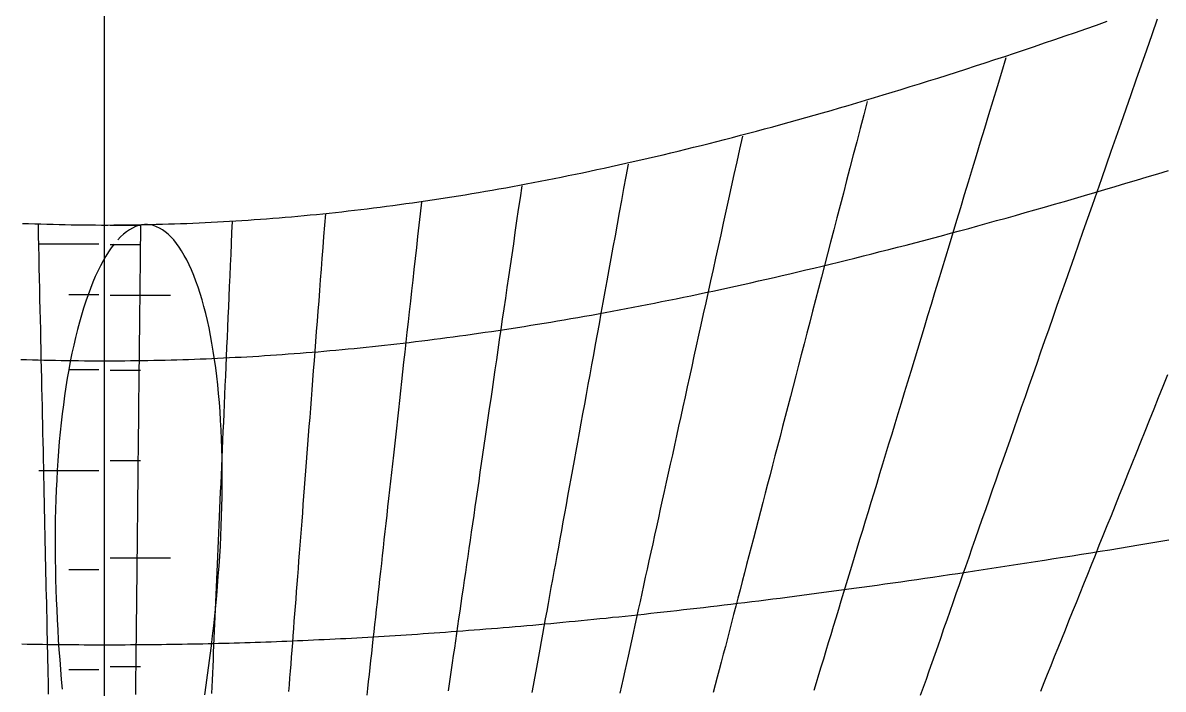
# Model space of a CAD drawing. Header units: millimetres. Extents: x -483 to 483, y -483 to 483.
# Drawn here: x -14.5 to 187.3, y 170.2 to 288.2 of the extents above; entities that cross this region are included whole.
import ezdxf

# ---------------------------------------------------------------- set-up
doc = ezdxf.new("R2010")
doc.units = ezdxf.units.MM
for name, color, linetype in [('CUT', 1, 'Continuous'), ('DECL', 30, 'Continuous'), ('HOUR', 7, 'Continuous'), ('HOUR15', 9, 'Continuous'), ('HOUR30', 8, 'Continuous'), ('MERID', 40, 'Continuous'), ('NOON', 6, 'Continuous'), ('TICKS', 2, 'Continuous')]:
    doc.layers.add(name, color=color, linetype=linetype)

msp = doc.modelspace()

# ---------------------------------------------------------------- linework, layer by layer
at = {"layer": 'CUT'}
for radius in [483.33, 423.33]:
    msp.add_circle((0, 0), radius, dxfattribs=at)
at = {"layer": 'DECL'}
for points in [[(-14.53, 252.72), (-13.45, 252.68), (-12.38, 252.64), (-11.3, 252.61), (-10.22, 252.58), (-9.14, 252.55), (-8.07, 252.52), (-6.99, 252.5), (-5.91, 252.48), (-4.84, 252.47), (-3.76, 252.45), (-2.69, 252.44), (-1.61, 252.44), (-0.54, 252.43), (0.54, 252.43), (1.61, 252.44), (2.69, 252.44), (3.76, 252.45), (4.84, 252.47), (5.91, 252.48), (6.99, 252.5), (8.07, 252.52), (9.14, 252.55), (10.22, 252.58), (11.3, 252.61), (12.38, 252.64), (13.45, 252.68), (14.53, 252.72), (15.62, 252.76), (16.7, 252.81), (17.78, 252.86), (18.86, 252.91), (19.95, 252.97), (21.03, 253.03), (22.12, 253.09), (23.21, 253.16), (24.3, 253.23), (25.39, 253.3), (26.48, 253.38), (27.58, 253.46), (28.67, 253.54), (29.77, 253.63), (30.87, 253.72), (31.97, 253.81), (33.07, 253.9), (34.18, 254), (35.29, 254.11), (36.39, 254.21), (37.51, 254.32), (38.62, 254.43), (39.73, 254.55), (40.85, 254.67), (41.97, 254.79), (43.1, 254.92), (44.22, 255.05), (45.35, 255.18), (46.48, 255.32), (47.61, 255.46), (48.75, 255.6), (49.89, 255.75), (51.03, 255.9), (52.18, 256.06), (53.32, 256.21), (54.48, 256.38), (55.63, 256.54), (56.79, 256.71), (57.95, 256.88), (59.12, 257.06), (60.29, 257.24), (61.46, 257.42), (62.64, 257.61), (63.82, 257.8), (65, 258), (66.19, 258.2), (67.38, 258.4), (68.58, 258.61), (69.78, 258.82), (70.99, 259.04), (72.2, 259.26), (73.41, 259.48), (74.63, 259.71), (75.86, 259.94), (77.09, 260.18), (78.32, 260.42), (79.56, 260.67), (80.81, 260.91), (82.06, 261.17), (83.31, 261.43), (84.57, 261.69), (85.84, 261.96), (87.11, 262.23), (88.39, 262.5), (89.67, 262.78), (90.96, 263.07), (92.26, 263.36), (93.56, 263.65), (94.87, 263.95), (96.19, 264.26), (97.51, 264.57), (98.84, 264.88), (100.18, 265.2), (101.52, 265.53), (102.87, 265.86), (104.23, 266.19), (105.59, 266.53), (106.96, 266.88), (108.34, 267.23), (109.73, 267.58), (111.13, 267.94), (112.53, 268.31), (113.94, 268.68), (115.37, 269.06), (116.79, 269.45), (118.23, 269.84), (119.68, 270.23), (121.14, 270.63), (122.6, 271.04), (124.08, 271.46), (125.56, 271.88), (127.06, 272.3), (128.56, 272.73), (130.07, 273.17), (131.6, 273.62), (133.13, 274.07), (134.68, 274.53), (136.24, 275), (137.8, 275.47), (139.38, 275.95), (140.97, 276.44), (142.57, 276.93), (144.19, 277.43), (145.81, 277.94), (147.45, 278.46), (149.1, 278.98), (150.77, 279.51), (152.44, 280.05), (154.14, 280.6), (155.84, 281.15), (157.56, 281.72), (159.29, 282.29), (161.03, 282.87), (162.79, 283.46), (164.57, 284.06), (166.36, 284.66), (168.17, 285.28), (169.99, 285.9), (171.83, 286.54), (173.68, 287.18), (175.55, 287.83), (177.44, 288.5)], [(-14.85, 228.64), (-13.82, 228.6), (-12.79, 228.57), (-11.77, 228.54), (-10.74, 228.52), (-9.72, 228.49), (-8.69, 228.47), (-7.67, 228.45), (-6.65, 228.44), (-5.62, 228.42), (-4.6, 228.41), (-3.58, 228.4), (-2.56, 228.39), (-1.53, 228.39), (-0.51, 228.39), (0.51, 228.39), (1.53, 228.39), (2.56, 228.39), (3.58, 228.4), (4.6, 228.41), (5.62, 228.42), (6.65, 228.44), (7.67, 228.45), (8.69, 228.47), (9.72, 228.49), (10.74, 228.52), (11.77, 228.54), (12.79, 228.57), (13.82, 228.6), (14.85, 228.64), (15.88, 228.67), (16.91, 228.71), (17.94, 228.75), (18.97, 228.8), (20, 228.84), (21.03, 228.89), (22.07, 228.94), (23.1, 229), (24.14, 229.05), (25.18, 229.11), (26.22, 229.17), (27.26, 229.23), (28.3, 229.3), (29.34, 229.37), (30.39, 229.44), (31.43, 229.51), (32.48, 229.59), (33.53, 229.66), (34.59, 229.75), (35.64, 229.83), (36.7, 229.92), (37.76, 230), (38.82, 230.1), (39.88, 230.19), (40.94, 230.29), (42.01, 230.38), (43.08, 230.49), (44.15, 230.59), (45.22, 230.7), (46.3, 230.81), (47.38, 230.92), (48.46, 231.04), (49.55, 231.15), (50.63, 231.27), (51.73, 231.4), (52.82, 231.52), (53.91, 231.65), (55.01, 231.79), (56.12, 231.92), (57.22, 232.06), (58.33, 232.2), (59.44, 232.34), (60.56, 232.49), (61.68, 232.64), (62.8, 232.79), (63.93, 232.94), (65.06, 233.1), (66.19, 233.26), (67.33, 233.43), (68.47, 233.6), (69.62, 233.77), (70.77, 233.94), (71.92, 234.12), (73.08, 234.3), (74.25, 234.48), (75.41, 234.67), (76.59, 234.86), (77.76, 235.05), (78.95, 235.24), (80.13, 235.44), (81.32, 235.65), (82.52, 235.85), (83.72, 236.06), (84.93, 236.28), (86.14, 236.49), (87.36, 236.71), (88.58, 236.94), (89.81, 237.16), (91.04, 237.39), (92.29, 237.63), (93.53, 237.87), (94.78, 238.11), (96.04, 238.35), (97.31, 238.6), (98.58, 238.86), (99.86, 239.12), (101.14, 239.38), (102.43, 239.64), (103.73, 239.91), (105.03, 240.18), (106.34, 240.46), (107.66, 240.74), (108.99, 241.03), (110.32, 241.32), (111.66, 241.61), (113.01, 241.91), (114.37, 242.22), (115.74, 242.52), (117.11, 242.84), (118.49, 243.15), (119.88, 243.47), (121.28, 243.8), (122.69, 244.13), (124.1, 244.47), (125.53, 244.81), (126.96, 245.15), (128.41, 245.5), (129.86, 245.86), (131.32, 246.22), (132.79, 246.58), (134.28, 246.95), (135.77, 247.33), (137.27, 247.71), (138.79, 248.1), (140.31, 248.49), (141.85, 248.89), (143.4, 249.29), (144.96, 249.7), (146.53, 250.12), (148.11, 250.54), (149.7, 250.97), (151.31, 251.4), (152.93, 251.84), (154.56, 252.29), (156.2, 252.74), (157.86, 253.2), (159.53, 253.67), (161.22, 254.14), (162.92, 254.62), (164.63, 255.1), (166.36, 255.6), (168.1, 256.1), (169.85, 256.61), (171.63, 257.12), (173.41, 257.64), (175.22, 258.17), (177.04, 258.71), (178.87, 259.26), (180.73, 259.81), (182.6, 260.37), (184.48, 260.94), (186.39, 261.52), (188.31, 262.11)], [(-14.64, 178.24), (-13.72, 178.22), (-12.8, 178.21), (-11.89, 178.19), (-10.97, 178.18), (-10.06, 178.17), (-9.14, 178.16), (-8.22, 178.15), (-7.31, 178.14), (-6.4, 178.13), (-5.48, 178.12), (-4.57, 178.12), (-3.65, 178.11), (-2.74, 178.11), (-1.83, 178.1), (-0.91, 178.1), (0, 178.1), (0.91, 178.1), (1.83, 178.1), (2.74, 178.11), (3.65, 178.11), (4.57, 178.12), (5.48, 178.12), (6.4, 178.13), (7.31, 178.14), (8.22, 178.15), (9.14, 178.16), (10.06, 178.17), (10.97, 178.18), (11.89, 178.19), (12.8, 178.21), (13.72, 178.22), (14.64, 178.24), (15.56, 178.26), (16.48, 178.27), (17.4, 178.29), (18.32, 178.32), (19.24, 178.34), (20.17, 178.36), (21.09, 178.38), (22.02, 178.41), (22.94, 178.44), (23.87, 178.46), (24.8, 178.49), (25.73, 178.52), (26.66, 178.55), (27.59, 178.58), (28.52, 178.62), (29.45, 178.65), (30.39, 178.68), (31.33, 178.72), (32.27, 178.76), (33.21, 178.8), (34.15, 178.84), (35.09, 178.88), (36.04, 178.92), (36.98, 178.96), (37.93, 179.01), (38.88, 179.05), (39.83, 179.1), (40.79, 179.15), (41.74, 179.19), (42.7, 179.24), (43.66, 179.3), (44.62, 179.35), (45.59, 179.4), (46.55, 179.46), (47.52, 179.51), (48.49, 179.57), (49.46, 179.63), (50.44, 179.69), (51.42, 179.75), (52.4, 179.81), (53.38, 179.87), (54.37, 179.94), (55.36, 180), (56.35, 180.07), (57.34, 180.14), (58.34, 180.21), (59.34, 180.28), (60.34, 180.35), (61.35, 180.43), (62.36, 180.5), (63.37, 180.58), (64.38, 180.66), (65.4, 180.74), (66.42, 180.82), (67.45, 180.9), (68.48, 180.98), (69.51, 181.07), (70.54, 181.15), (71.58, 181.24), (72.63, 181.33), (73.67, 181.42), (74.72, 181.51), (75.78, 181.6), (76.84, 181.7), (77.9, 181.8), (78.97, 181.89), (80.04, 181.99), (81.11, 182.09), (82.19, 182.2), (83.28, 182.3), (84.36, 182.41), (85.46, 182.51), (86.55, 182.62), (87.66, 182.73), (88.76, 182.84), (89.88, 182.96), (90.99, 183.07), (92.12, 183.19), (93.24, 183.31), (94.38, 183.43), (95.51, 183.55), (96.66, 183.67), (97.81, 183.8), (98.96, 183.93), (100.12, 184.06), (101.29, 184.19), (102.46, 184.32), (103.64, 184.45), (104.82, 184.59), (106.01, 184.73), (107.21, 184.87), (108.41, 185.01), (109.62, 185.16), (110.83, 185.3), (112.06, 185.45), (113.29, 185.6), (114.52, 185.75), (115.77, 185.91), (117.02, 186.06), (118.27, 186.22), (119.54, 186.38), (120.81, 186.55), (122.09, 186.71), (123.38, 186.88), (124.68, 187.05), (125.98, 187.22), (127.29, 187.39), (128.61, 187.57), (129.94, 187.75), (131.28, 187.93), (132.62, 188.11), (133.98, 188.3), (135.34, 188.49), (136.72, 188.68), (138.1, 188.87), (139.49, 189.07), (140.89, 189.27), (142.3, 189.47), (143.73, 189.68), (145.16, 189.88), (146.6, 190.09), (148.05, 190.31), (149.51, 190.52), (150.99, 190.74), (152.47, 190.96), (153.97, 191.19), (155.48, 191.41), (156.99, 191.64), (158.53, 191.88), (160.07, 192.11), (161.62, 192.35), (163.19, 192.6), (164.77, 192.84), (166.36, 193.09), (167.97, 193.35), (169.59, 193.6), (171.22, 193.86), (172.87, 194.13), (174.53, 194.4), (176.21, 194.67), (177.9, 194.94), (179.6, 195.22), (181.32, 195.5), (183.06, 195.79), (184.81, 196.08), (186.58, 196.37), (188.36, 196.67)]]:
    msp.add_lwpolyline(points, dxfattribs=at)
at = {"layer": 'HOUR'}
for points in [[(159.5, 282.03), (158.72, 279.45), (157.95, 276.91), (157.19, 274.4), (156.44, 271.93), (155.7, 269.49), (154.96, 267.08), (154.24, 264.7), (153.53, 262.35), (152.83, 260.04), (152.13, 257.75), (151.45, 255.49), (150.77, 253.25), (150.1, 251.05), (149.44, 248.87), (148.79, 246.72), (148.14, 244.59), (147.5, 242.48), (146.87, 240.41), (146.25, 238.35), (145.63, 236.32), (145.02, 234.31), (144.42, 232.33), (143.83, 230.36), (143.24, 228.42), (142.65, 226.5), (142.08, 224.6), (141.51, 222.72), (140.94, 220.86), (140.38, 219.02), (139.83, 217.2), (139.29, 215.4), (138.75, 213.62), (138.21, 211.85), (137.68, 210.11), (137.15, 208.38), (136.64, 206.67), (136.12, 204.97), (135.61, 203.29), (135.11, 201.63), (134.61, 199.98), (134.11, 198.35), (133.62, 196.73), (133.14, 195.13), (132.65, 193.55), (132.18, 191.97), (131.71, 190.42), (131.24, 188.87), (130.77, 187.34), (130.31, 185.83), (129.86, 184.32), (129.41, 182.83), (128.96, 181.36), (128.51, 179.89), (128.07, 178.44), (127.64, 177), (127.2, 175.57), (126.77, 174.16), (126.35, 172.75), (125.92, 171.36), (125.5, 169.98)], [(73.82, 259.37), (73.51, 257.27), (73.21, 255.2), (72.91, 253.15), (72.62, 251.12), (72.33, 249.12), (72.04, 247.14), (71.75, 245.18), (71.47, 243.25), (71.19, 241.34), (70.92, 239.45), (70.65, 237.58), (70.38, 235.73), (70.11, 233.9), (69.85, 232.09), (69.59, 230.3), (69.33, 228.53), (69.07, 226.78), (68.82, 225.05), (68.57, 223.33), (68.32, 221.64), (68.08, 219.96), (67.83, 218.29), (67.59, 216.64), (67.36, 215.01), (67.12, 213.4), (66.89, 211.8), (66.66, 210.22), (66.43, 208.65), (66.2, 207.1), (65.98, 205.56), (65.76, 204.03), (65.54, 202.52), (65.32, 201.02), (65.1, 199.54), (64.89, 198.07), (64.68, 196.62), (64.47, 195.17), (64.26, 193.74), (64.05, 192.32), (63.85, 190.92), (63.64, 189.52), (63.44, 188.14), (63.24, 186.77), (63.04, 185.41), (62.85, 184.06), (62.65, 182.72), (62.46, 181.4), (62.27, 180.08), (62.08, 178.78), (61.89, 177.48), (61.7, 176.2), (61.52, 174.92), (61.33, 173.66), (61.15, 172.4), (60.97, 171.16), (60.79, 169.92)], [(6.35, 252.47), (6.33, 250.51), (6.31, 248.57), (6.29, 246.65), (6.27, 244.76), (6.25, 242.89), (6.23, 241.03), (6.21, 239.2), (6.19, 237.39), (6.17, 235.6), (6.15, 233.82), (6.13, 232.07), (6.11, 230.34), (6.09, 228.62), (6.08, 226.92), (6.06, 225.24), (6.04, 223.58), (6.02, 221.93), (6, 220.3), (5.99, 218.68), (5.97, 217.09), (5.95, 215.5), (5.94, 213.94), (5.92, 212.38), (5.9, 210.85), (5.89, 209.32), (5.87, 207.82), (5.85, 206.32), (5.84, 204.84), (5.82, 203.37), (5.8, 201.92), (5.79, 200.48), (5.77, 199.05), (5.76, 197.64), (5.74, 196.24), (5.73, 194.85), (5.71, 193.47), (5.7, 192.1), (5.68, 190.74), (5.67, 189.4), (5.65, 188.07), (5.64, 186.75), (5.63, 185.44), (5.61, 184.14), (5.6, 182.85), (5.58, 181.57), (5.57, 180.3), (5.56, 179.04), (5.54, 177.79), (5.53, 176.55), (5.52, 175.32), (5.5, 174.1), (5.49, 172.89), (5.48, 171.68), (5.46, 170.49), (5.45, 169.3)]]:
    msp.add_lwpolyline(points, dxfattribs=at)
at = {"layer": 'HOUR15'}
for points in [[(186.29, 288.85), (185.32, 286.11), (184.38, 283.4), (183.44, 280.73), (182.52, 278.09), (181.61, 275.49), (180.71, 272.93), (179.82, 270.4), (178.95, 267.9), (178.09, 265.44), (177.24, 263), (176.4, 260.6), (175.57, 258.23), (174.75, 255.89), (173.94, 253.58), (173.14, 251.3), (172.35, 249.04), (171.57, 246.81), (170.8, 244.61), (170.04, 242.44), (169.28, 240.29), (168.54, 238.17), (167.81, 236.07), (167.08, 233.99), (166.36, 231.94), (165.65, 229.91), (164.95, 227.91), (164.25, 225.92), (163.57, 223.96), (162.89, 222.02), (162.22, 220.1), (161.55, 218.2), (160.89, 216.32), (160.24, 214.46), (159.6, 212.62), (158.96, 210.8), (158.33, 209), (157.7, 207.22), (157.09, 205.45), (156.47, 203.7), (155.87, 201.97), (155.27, 200.26), (154.67, 198.56), (154.09, 196.88), (153.5, 195.21), (152.92, 193.56), (152.35, 191.93), (151.79, 190.31), (151.22, 188.7), (150.67, 187.12), (150.12, 185.54), (149.57, 183.98), (149.03, 182.43), (148.49, 180.9), (147.96, 179.38), (147.43, 177.87), (146.91, 176.38), (146.39, 174.9), (145.88, 173.43), (145.37, 171.97), (144.86, 170.53), (144.36, 169.1)], [(134.96, 274.32), (134.34, 271.91), (133.72, 269.53), (133.1, 267.18), (132.5, 264.86), (131.91, 262.57), (131.32, 260.31), (130.74, 258.08), (130.16, 255.88), (129.6, 253.7), (129.04, 251.55), (128.48, 249.42), (127.94, 247.32), (127.4, 245.25), (126.86, 243.19), (126.33, 241.17), (125.81, 239.16), (125.3, 237.18), (124.79, 235.22), (124.28, 233.28), (123.78, 231.37), (123.29, 229.47), (122.8, 227.6), (122.32, 225.74), (121.84, 223.91), (121.37, 222.09), (120.9, 220.29), (120.44, 218.51), (119.98, 216.75), (119.53, 215.01), (119.08, 213.29), (118.63, 211.58), (118.19, 209.89), (117.76, 208.22), (117.33, 206.56), (116.9, 204.92), (116.48, 203.29), (116.06, 201.68), (115.64, 200.09), (115.23, 198.51), (114.82, 196.94), (114.42, 195.39), (114.02, 193.86), (113.62, 192.33), (113.23, 190.82), (112.84, 189.33), (112.46, 187.84), (112.07, 186.37), (111.69, 184.92), (111.32, 183.47), (110.95, 182.04), (110.58, 180.62), (110.21, 179.21), (109.85, 177.81), (109.48, 176.43), (109.13, 175.05), (108.77, 173.69), (108.42, 172.34), (108.07, 170.99), (107.72, 169.66)], [(92.64, 263.22), (92.24, 261.04), (91.85, 258.89), (91.46, 256.76), (91.08, 254.66), (90.7, 252.59), (90.33, 250.54), (89.96, 248.51), (89.6, 246.51), (89.24, 244.53), (88.88, 242.57), (88.53, 240.64), (88.18, 238.73), (87.84, 236.83), (87.5, 234.96), (87.16, 233.11), (86.83, 231.28), (86.5, 229.47), (86.17, 227.68), (85.85, 225.91), (85.53, 224.16), (85.21, 222.42), (84.9, 220.7), (84.59, 219), (84.29, 217.32), (83.98, 215.65), (83.68, 214), (83.39, 212.37), (83.09, 210.75), (82.8, 209.15), (82.51, 207.56), (82.23, 205.99), (81.94, 204.44), (81.66, 202.89), (81.38, 201.37), (81.11, 199.85), (80.84, 198.35), (80.56, 196.87), (80.3, 195.39), (80.03, 193.93), (79.77, 192.49), (79.51, 191.05), (79.25, 189.63), (78.99, 188.22), (78.74, 186.82), (78.48, 185.43), (78.23, 184.06), (77.99, 182.7), (77.74, 181.34), (77.5, 180), (77.25, 178.67), (77.01, 177.35), (76.78, 176.04), (76.54, 174.74), (76.3, 173.45), (76.07, 172.17), (75.84, 170.9), (75.61, 169.64)], [(56.06, 256.46), (55.83, 254.42), (55.61, 252.4), (55.39, 250.41), (55.17, 248.44), (54.95, 246.49), (54.74, 244.56), (54.53, 242.66), (54.32, 240.78), (54.11, 238.92), (53.91, 237.08), (53.71, 235.26), (53.51, 233.46), (53.31, 231.67), (53.12, 229.91), (52.92, 228.17), (52.73, 226.44), (52.54, 224.74), (52.36, 223.05), (52.17, 221.37), (51.99, 219.72), (51.81, 218.08), (51.63, 216.46), (51.45, 214.85), (51.27, 213.26), (51.1, 211.68), (50.92, 210.12), (50.75, 208.58), (50.58, 207.05), (50.42, 205.53), (50.25, 204.03), (50.08, 202.54), (49.92, 201.06), (49.76, 199.6), (49.6, 198.15), (49.44, 196.71), (49.28, 195.29), (49.12, 193.88), (48.97, 192.48), (48.82, 191.09), (48.66, 189.72), (48.51, 188.35), (48.36, 187), (48.21, 185.66), (48.07, 184.33), (47.92, 183.01), (47.77, 181.7), (47.63, 180.41), (47.49, 179.12), (47.35, 177.84), (47.21, 176.57), (47.07, 175.31), (46.93, 174.07), (46.79, 172.83), (46.66, 171.6), (46.52, 170.38), (46.39, 169.17)], [(-11.79, 252.59), (-11.75, 250.63), (-11.7, 248.69), (-11.66, 246.77), (-11.62, 244.87), (-11.58, 242.99), (-11.54, 241.14), (-11.5, 239.3), (-11.46, 237.49), (-11.42, 235.7), (-11.38, 233.92), (-11.34, 232.17), (-11.3, 230.43), (-11.27, 228.71), (-11.23, 227.01), (-11.19, 225.33), (-11.16, 223.66), (-11.12, 222.01), (-11.08, 220.38), (-11.05, 218.76), (-11.01, 217.16), (-10.98, 215.58), (-10.94, 214.01), (-10.91, 212.46), (-10.88, 210.92), (-10.84, 209.39), (-10.81, 207.88), (-10.78, 206.39), (-10.74, 204.91), (-10.71, 203.44), (-10.68, 201.98), (-10.65, 200.54), (-10.62, 199.11), (-10.59, 197.7), (-10.56, 196.29), (-10.53, 194.9), (-10.5, 193.52), (-10.47, 192.15), (-10.44, 190.8), (-10.41, 189.45), (-10.38, 188.12), (-10.35, 186.8), (-10.32, 185.48), (-10.29, 184.18), (-10.26, 182.89), (-10.24, 181.61), (-10.21, 180.34), (-10.18, 179.08), (-10.15, 177.83), (-10.13, 176.59), (-10.1, 175.36), (-10.07, 174.13), (-10.04, 172.92), (-10.02, 171.72), (-9.99, 170.52), (-9.97, 169.33)], [(22.57, 253.06), (22.48, 251.09), (22.39, 249.14), (22.31, 247.21), (22.23, 245.3), (22.14, 243.42), (22.06, 241.56), (21.98, 239.71), (21.9, 237.89), (21.82, 236.09), (21.75, 234.31), (21.67, 232.54), (21.59, 230.8), (21.52, 229.07), (21.44, 227.36), (21.37, 225.67), (21.3, 224), (21.22, 222.34), (21.15, 220.7), (21.08, 219.08), (21.01, 217.48), (20.94, 215.88), (20.87, 214.31), (20.8, 212.75), (20.74, 211.2), (20.67, 209.67), (20.6, 208.16), (20.54, 206.66), (20.47, 205.17), (20.41, 203.69), (20.34, 202.23), (20.28, 200.79), (20.22, 199.35), (20.16, 197.93), (20.09, 196.52), (20.03, 195.12), (19.97, 193.74), (19.91, 192.36), (19.85, 191), (19.79, 189.65), (19.74, 188.31), (19.68, 186.99), (19.62, 185.67), (19.56, 184.36), (19.51, 183.07), (19.45, 181.78), (19.39, 180.51), (19.34, 179.24), (19.28, 177.99), (19.23, 176.74), (19.18, 175.5), (19.12, 174.28), (19.07, 173.06), (19.02, 171.85), (18.96, 170.65), (18.91, 169.46)]]:
    msp.add_lwpolyline(points, dxfattribs=at)
at = {"layer": 'HOUR30'}
for points in [[(112.87, 268.14), (112.37, 265.86), (111.87, 263.61), (111.38, 261.38), (110.9, 259.19), (110.42, 257.02), (109.95, 254.88), (109.49, 252.76), (109.03, 250.67), (108.57, 248.6), (108.12, 246.56), (107.68, 244.54), (107.24, 242.54), (106.81, 240.57), (106.38, 238.62), (105.95, 236.69), (105.53, 234.78), (105.12, 232.9), (104.71, 231.03), (104.3, 229.19), (103.9, 227.36), (103.5, 225.56), (103.11, 223.77), (102.72, 222), (102.34, 220.25), (101.95, 218.52), (101.58, 216.8), (101.2, 215.11), (100.83, 213.43), (100.47, 211.76), (100.11, 210.11), (99.75, 208.48), (99.39, 206.87), (99.04, 205.27), (98.69, 203.68), (98.34, 202.11), (98, 200.56), (97.66, 199.01), (97.33, 197.49), (96.99, 195.97), (96.66, 194.47), (96.34, 192.99), (96.01, 191.51), (95.69, 190.05), (95.37, 188.61), (95.06, 187.17), (94.75, 185.75), (94.43, 184.34), (94.13, 182.94), (93.82, 181.55), (93.52, 180.17), (93.22, 178.81), (92.92, 177.46), (92.63, 176.11), (92.33, 174.78), (92.04, 173.46), (91.75, 172.15), (91.47, 170.85), (91.18, 169.56)], [(39.06, 254.38), (38.9, 252.38), (38.75, 250.4), (38.6, 248.45), (38.45, 246.52), (38.31, 244.61), (38.16, 242.72), (38.02, 240.85), (37.88, 239.01), (37.74, 237.18), (37.6, 235.38), (37.46, 233.59), (37.32, 231.83), (37.19, 230.08), (37.06, 228.35), (36.92, 226.64), (36.79, 224.95), (36.67, 223.27), (36.54, 221.61), (36.41, 219.97), (36.29, 218.34), (36.16, 216.74), (36.04, 215.14), (35.92, 213.56), (35.8, 212), (35.68, 210.45), (35.56, 208.92), (35.44, 207.4), (35.33, 205.9), (35.21, 204.41), (35.1, 202.93), (34.99, 201.46), (34.88, 200.01), (34.77, 198.58), (34.66, 197.15), (34.55, 195.74), (34.44, 194.34), (34.33, 192.95), (34.23, 191.58), (34.12, 190.21), (34.02, 188.86), (33.92, 187.52), (33.81, 186.19), (33.71, 184.87), (33.61, 183.56), (33.51, 182.26), (33.41, 180.97), (33.31, 179.69), (33.22, 178.43), (33.12, 177.17), (33.02, 175.92), (32.93, 174.68), (32.83, 173.45), (32.74, 172.23), (32.65, 171.02), (32.55, 169.82)], [(188.11, 225.88), (187.29, 223.84), (186.48, 221.82), (185.68, 219.82), (184.88, 217.84), (184.1, 215.88), (183.32, 213.95), (182.55, 212.03), (181.79, 210.14), (181.04, 208.26), (180.29, 206.41), (179.56, 204.57), (178.83, 202.75), (178.11, 200.95), (177.39, 199.17), (176.68, 197.41), (175.98, 195.66), (175.29, 193.93), (174.6, 192.22), (173.92, 190.52), (173.25, 188.84), (172.58, 187.18), (171.92, 185.53), (171.26, 183.9), (170.61, 182.28), (169.97, 180.67), (169.33, 179.08), (168.7, 177.51), (168.07, 175.95), (167.45, 174.4), (166.83, 172.86), (166.22, 171.34), (165.62, 169.83)]]:
    msp.add_lwpolyline(points, dxfattribs=at)
at = {"layer": 'MERID'}
msp.add_lwpolyline([(0, 36.67), (0, 423.33)], dxfattribs=at)
at = {"layer": 'NOON'}
for points in [[(17.73, 169.25), (17.98, 170.97), (18.22, 172.7), (18.46, 174.44), (18.68, 176.18), (18.9, 177.93), (19.1, 179.69), (19.3, 181.45), (19.49, 183.21), (19.66, 184.97), (19.83, 186.74), (19.98, 188.5), (20.12, 190.27), (20.25, 192.04), (20.37, 193.8), (20.48, 195.57), (20.57, 197.33), (20.64, 199.09), (20.71, 200.84), (20.76, 202.58), (20.8, 204.32), (20.82, 206.05), (20.82, 207.77), (20.81, 209.48), (20.79, 211.17), (20.75, 212.85), (20.69, 214.52), (20.62, 216.17), (20.53, 217.81), (20.43, 219.42), (20.3, 221.02), (20.17, 222.59), (20.01, 224.14), (19.84, 225.66), (19.65, 227.16), (19.45, 228.63), (19.23, 230.07), (18.99, 231.48), (18.74, 232.85), (18.47, 234.2), (18.18, 235.5), (17.88, 236.77), (17.57, 238), (17.24, 239.19), (16.89, 240.33), (16.53, 241.44), (16.15, 242.5), (15.76, 243.51), (15.36, 244.47), (14.95, 245.39), (14.52, 246.25), (14.08, 247.06), (13.63, 247.83), (13.17, 248.53), (12.7, 249.18), (12.22, 249.78), (11.73, 250.32), (11.24, 250.8), (10.73, 251.22), (10.22, 251.59), (9.71, 251.89), (9.19, 252.13), (8.66, 252.32), (8.13, 252.44), (7.6, 252.5), (7.07, 252.51), (6.53, 252.45), (6, 252.33), (5.46, 252.14), (4.93, 251.9), (4.4, 251.6), (3.87, 251.24), (3.34, 250.82), (2.82, 250.34), (2.31, 249.8)], [(1.67, 249.06), (1.17, 248.4), (0.68, 247.68), (0.19, 246.91), (-0.29, 246.08), (-0.76, 245.2), (-1.22, 244.28), (-1.67, 243.3), (-2.1, 242.28), (-2.53, 241.21), (-2.94, 240.09), (-3.35, 238.93), (-3.74, 237.73), (-4.11, 236.49), (-4.47, 235.21), (-4.82, 233.9), (-5.16, 232.54), (-5.48, 231.15), (-5.79, 229.73), (-6.08, 228.28), (-6.35, 226.8), (-6.62, 225.29), (-6.86, 223.76), (-7.09, 222.2), (-7.31, 220.61), (-7.51, 219.01), (-7.69, 217.38), (-7.86, 215.74), (-8.02, 214.07), (-8.16, 212.39), (-8.28, 210.7), (-8.39, 208.99), (-8.49, 207.27), (-8.57, 205.54), (-8.64, 203.8), (-8.69, 202.05), (-8.73, 200.29), (-8.75, 198.53), (-8.76, 196.76), (-8.76, 194.99), (-8.74, 193.22), (-8.72, 191.44), (-8.68, 189.66), (-8.63, 187.88), (-8.56, 186.1), (-8.49, 184.32), (-8.4, 182.54), (-8.31, 180.77), (-8.2, 179), (-8.09, 177.23), (-7.96, 175.47), (-7.82, 173.71), (-7.68, 171.96), (-7.53, 170.22)]]:
    msp.add_lwpolyline(points, dxfattribs=at)
at = {"layer": 'TICKS'}
for points in [[(1, 252.43), (6.33, 252.43)], [(-1, 249.06), (-11.67, 249.06)], [(1, 248.97), (6.33, 248.97)], [(-1, 240.08), (-6.33, 240.08)], [(1, 239.98), (11.67, 239.98)], [(-1, 226.76), (-6.33, 226.76)], [(1, 226.72), (6.33, 226.72)], [(1, 210.75), (6.33, 210.75)], [(-1, 208.92), (-11.67, 208.92)], [(1, 193.47), (11.67, 193.47)], [(-1, 191.38), (-6.33, 191.38)], [(-1, 173.68), (-6.33, 173.68)], [(1, 174.24), (6.33, 174.24)]]:
    msp.add_lwpolyline(points, dxfattribs=at)

doc.saveas('drawing.dxf')
